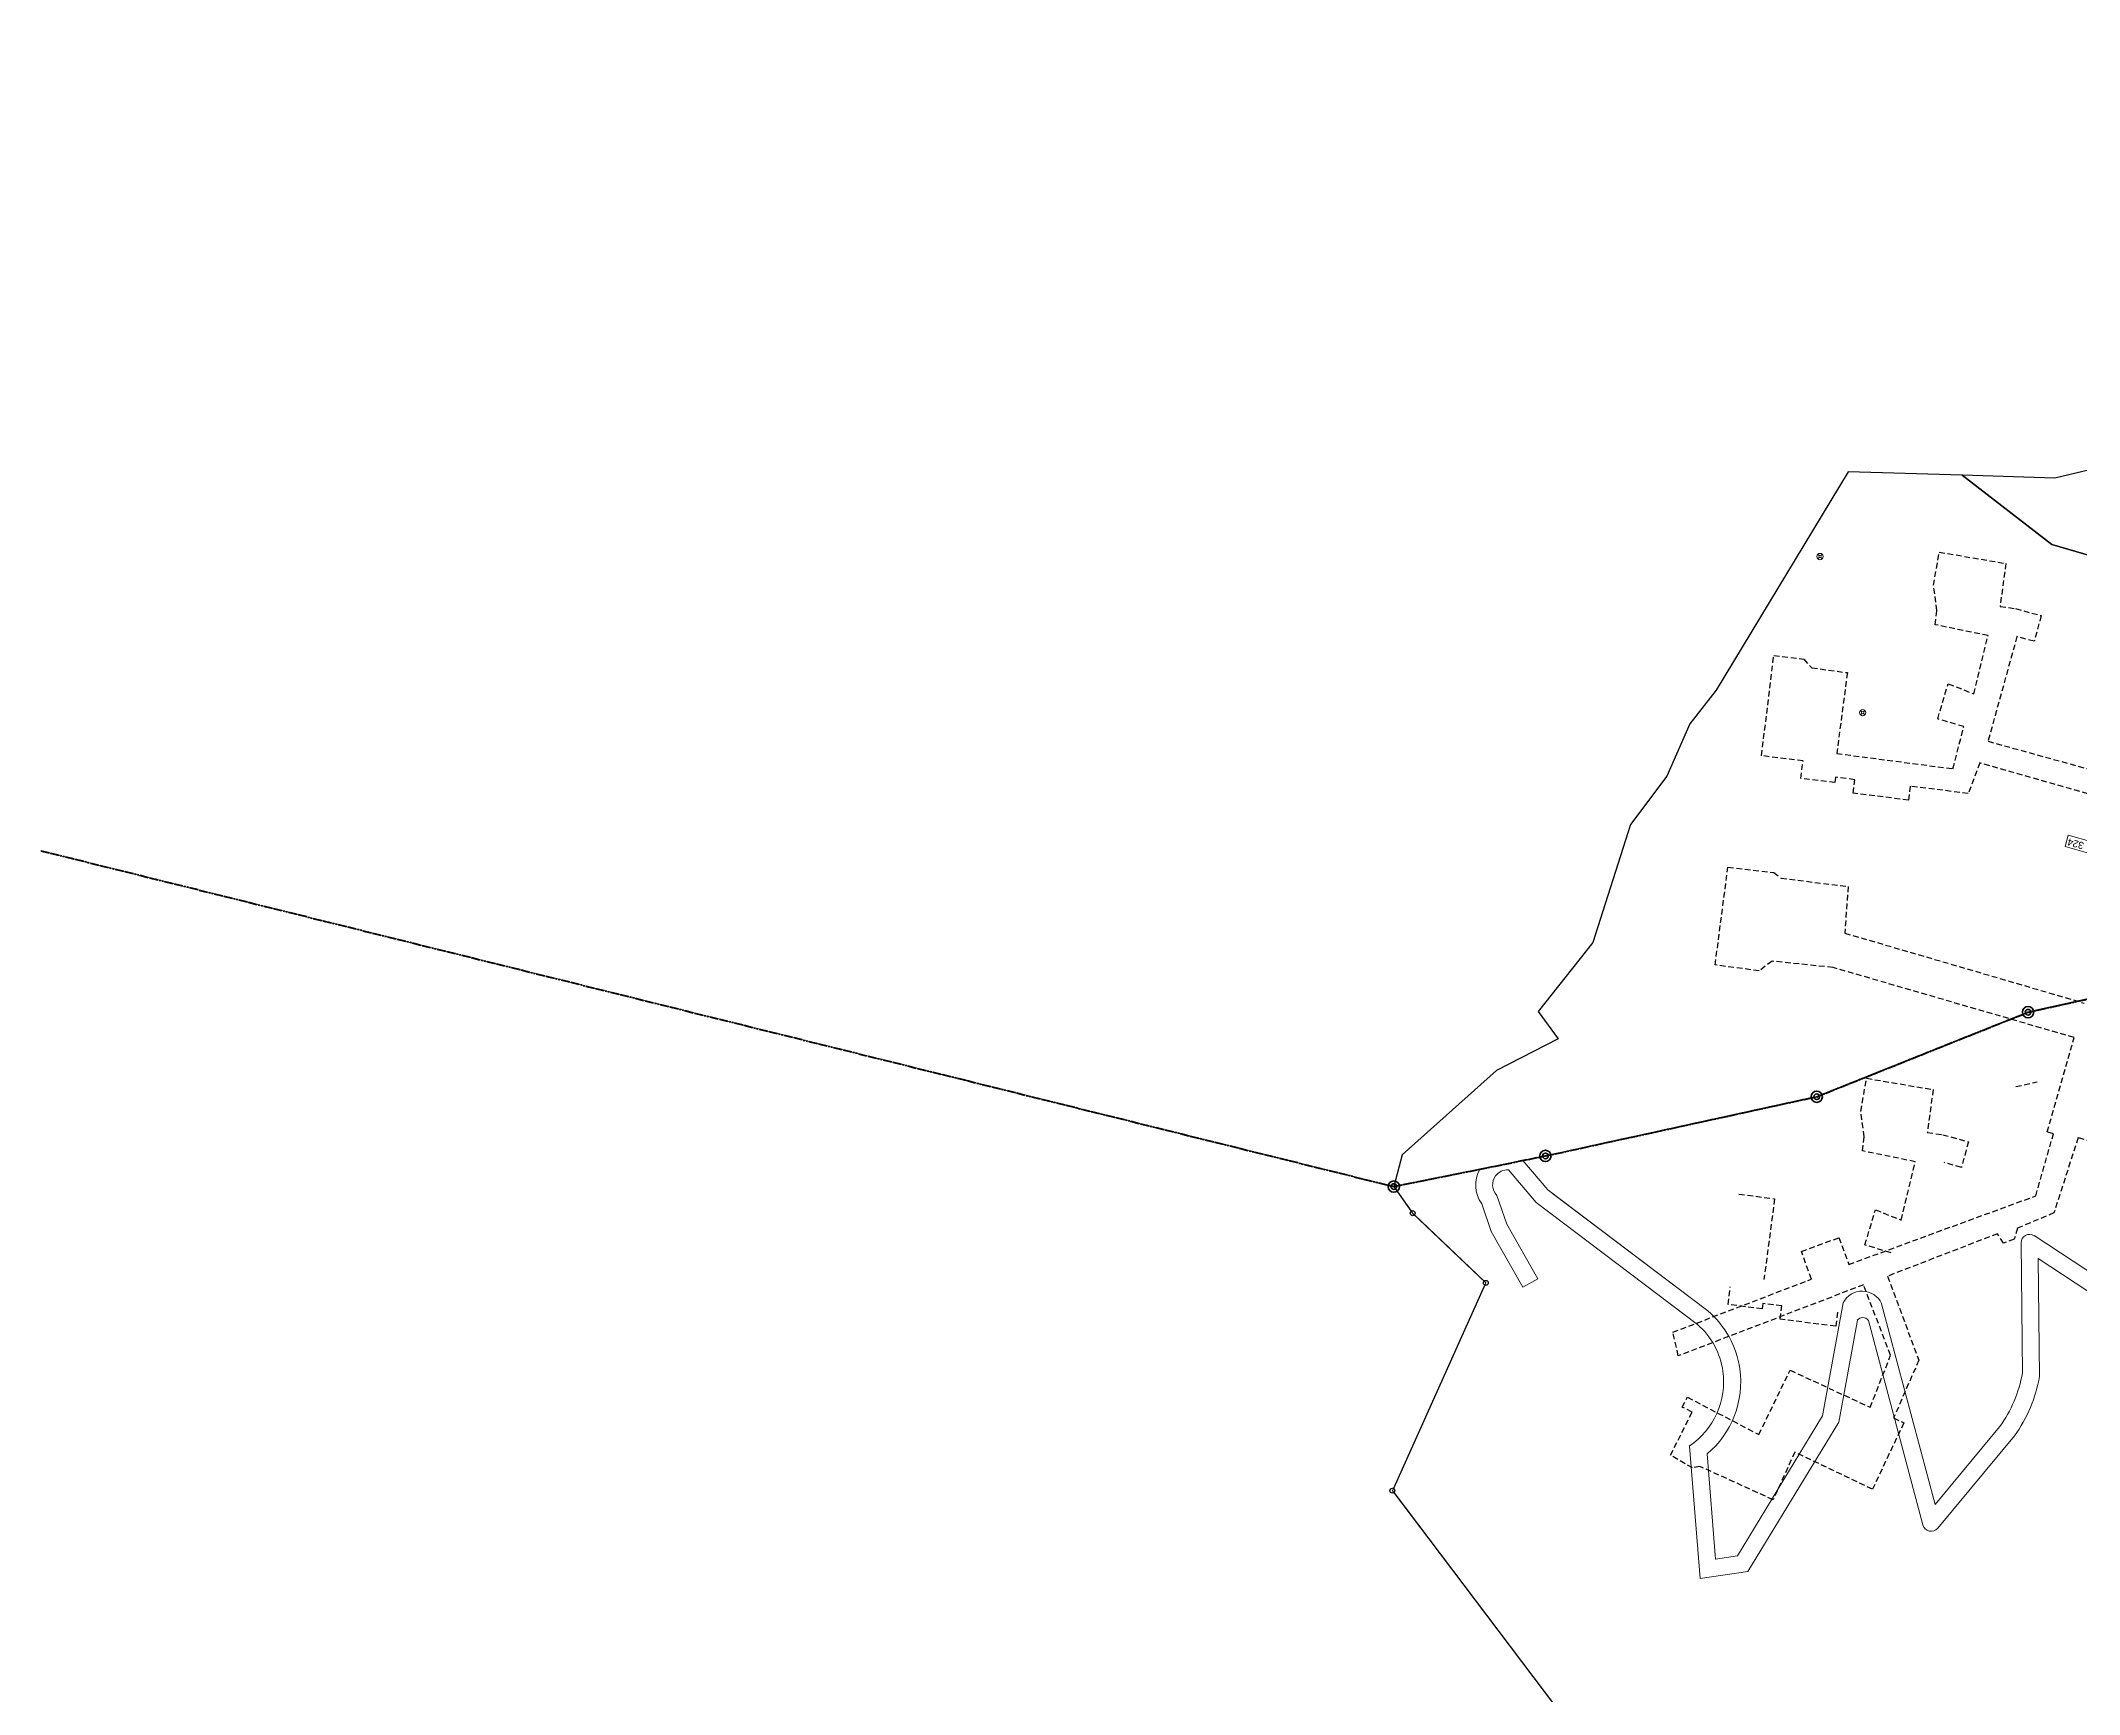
# Model space of a CAD drawing. Header units: metres. Extents: x 2678625 to 2679611, y 1205237 to 1205867.
# Drawn here: x 2678625.3 to 2678769.1, y 1205426 to 1205542.7 of the extents above; entities that cross this region are included whole.
import ezdxf

# ---------------------------------------------------------------- set-up
doc = ezdxf.new("R2010")
doc.units = ezdxf.units.M
for name, pattern in [('ACAD_ISO14W100_S12', [1.53, 0.6, -0.1, 0.6, -0.08, 0, -0.07, 0, -0.08]), ('AUSGEZOGEN', [0]), ('STRICHLINIE_S4', [0.1, 0, -0.1]), ('STRICHPUNKT2_S5', [1, 0.7, -0.15, 0, -0.15]), ('VERDECKT2_S2', [0.6, 0.4, -0.2])]:
    doc.linetypes.add(name, pattern=pattern)
for name, color, linetype, lineweight in [('GESCHL_WALD', 8, 'AUSGEZOGEN', 13), ('HOHEITSGRENZPUNKT', 59, 'AUSGEZOGEN', 35), ('KANTONSGRENZE', 59, 'AUSGEZOGEN', 50), ('LFP3_BOLZEN', 8, 'AUSGEZOGEN', 13), ('OFFENES_GEWAESSER', 8, 'AUSGEZOGEN', 13), ('PARZELLE', 250, 'AUSGEZOGEN', 25), ('SELBSTAENDIGES_RECHT', 8, 'STRICHLINIE_S4', 13), ('Standard', 7, 'AUSGEZOGEN', 25), ('STRASSE__WEGE', 8, 'AUSGEZOGEN', 13), ('TEXT_VERT__TIEF-_UND_HOCHPUNKT', 1, 'AUSGEZOGEN', 18), ('UNVERSICHERTER_GRENZPUNKT', 250, 'AUSGEZOGEN', 25)]:
    doc.layers.add(name, color=color, linetype=linetype, lineweight=lineweight)
doc.styles.add('ARIAL', font='arial.ttf')

# ---------------------------------------------------------------- blocks, each defined once
blk = doc.blocks.new('NSY105')
at = {"color": 0, "linetype": 'ByBlock', "lineweight": -2}
for radius in [0.05, 0.025]:
    blk.add_circle((0, 0), radius, dxfattribs=at)
blk = doc.blocks.new('NSY101')
at = {"color": 0, "linetype": 'ByBlock', "lineweight": -2}
blk.add_circle((0, 0), 0.05, dxfattribs=at)
blk = doc.blocks.new('COMPLEXOBJECT_5')
at = {"layer": 'GESCHL_WALD', "color": 8, "linetype": 'AUSGEZOGEN', "lineweight": 13, "transparency": 33554687}
for p, q in [((48758.04, 45437.97), (48754.2, 45452.39)), ((48764.49, 45444.26), (48759.08, 45437.74))]:
    blk.add_line(p, q, dxfattribs=at)
for points in [[(48726.79, 45463.06), (48720.73, 45461.83), (48722.06, 45459.95), (48727.22, 45455.04), (48720.63, 45440.38), (48734.91, 45421.51), (48748.46, 45410.27), (48767.65, 45398.18), (48773.99, 45390.98)], [(48742.14, 45452.11), (48730.76, 45460.71), (48728.81, 45463.02)], [(48728, 45461.21), (48728.69, 45459.17), (48730.89, 45455.32), (48729.84, 45454.73), (48727.59, 45458.67), (48726.93, 45460.62)], [(48776.63, 45441.03), (48774.97, 45444.74), (48771.86, 45451.42), (48770.48, 45453.92), (48766.17, 45456.75), (48766.26, 45448.44)], [(48753.42, 45452.4), (48752.11, 45445.22), (48745.7, 45434.67), (48742.33, 45434.18), (48741.57, 45443.53)]]:
    blk.add_lwpolyline(points, dxfattribs=at)
for centre, radius, start, end in [((48728.77, 45461.95), 2.27, 150.8617, 215.9098), ((48728.77, 45461.95), 1.07, 143.2441, 223.6397), ((48728.77, 45461.95), 1.07, 87.7022, 143.2642), ((48753.8, 45452.09), 0.5, 37.4507, 140.6494), ((48738.59, 45448.04), 5.4, 8.1093, 48.927), ((48738.58, 45448.04), 5.41, 303.5313, 8.1595), ((48756.39, 45450.15), 10.02, 323.9532, 350.1826), ((48758.62, 45438.12), 0.6, 194.881, 320.3294)]:
    blk.add_arc(centre, radius, start, end, dxfattribs=at)
blk = doc.blocks.new('COMPLEXOBJECT_11')
at = {"layer": 'GESCHL_WALD', "color": 8, "linetype": 'AUSGEZOGEN', "lineweight": 13, "transparency": 33554687}
for p, q in [((48783.77, 45478.17), (48765.45, 45474.13)), ((48780.41, 45469.02), (48783.77, 45478.17)), ((48765.45, 45474.13), (48750.55, 45468.17)), ((48779.63, 45461.86), (48780.41, 45469.02)), ((48750.55, 45468.17), (48731.81, 45464.08)), ((48731.03, 45463.91), (48730.23, 45463.75)), ((48730.09, 45463.37), (48731.33, 45461.9)), ((48731.91, 45461.35), (48742.88, 45453.06)), ((48780.48, 45454.89), (48779.63, 45461.86)), ((48765.06, 45448.68), (48764.96, 45457.86)), ((48782.54, 45448.15), (48780.48, 45454.89)), ((48785.97, 45442.17), (48782.54, 45448.15)), ((48790.68, 45437.02), (48785.97, 45442.17)), ((48778.29, 45437.97), (48777.33, 45434.44)), ((48778.37, 45433.46), (48783.32, 45437.24)), ((48783.32, 45437.24), (48784.76, 45432.25)), ((48794.34, 45433.97), (48790.68, 45437.02)), ((48777.33, 45434.44), (48778.37, 45433.46)), ((48796, 45432.75), (48794.34, 45433.97)), ((48793.25, 45427.2), (48796, 45432.75)), ((48784.76, 45432.25), (48793.25, 45427.2))]:
    blk.add_line(p, q, dxfattribs=at)
for points in [[(48765.89, 45458.37), (48771.38, 45454.76), (48772.93, 45451.97), (48776.06, 45445.23), (48777.79, 45441.37)], [(48742.82, 45442.97), (48743.42, 45435.55), (48744.96, 45435.78), (48750.97, 45445.66), (48752.42, 45453.62)], [(48755.12, 45453.57), (48758.9, 45439.4), (48763.45, 45444.89)]]:
    blk.add_lwpolyline(points, dxfattribs=at)
for centre, radius, start, end in [((48765.56, 45457.86), 0.601, 56.9737, 180.463), ((48753.76, 45452.96), 1.5, 24.3731, 153.6383), ((48738.58, 45448.04), 6.61, 8.1716, 49.4069), ((48738.58, 45448.04), 6.61, 309.88, 8.1434), ((48756.33, 45450.14), 8.84, 323.5813, 350.5506), ((48772.36, 45438.84), 6, 351.6821, 24.9604)]:
    blk.add_arc(centre, radius, start, end, dxfattribs=at)
blk = doc.blocks.new('COMPLEXOBJECT_13')
at = {"layer": 'STRASSE__WEGE', "color": 8, "linetype": 'AUSGEZOGEN', "lineweight": 13, "transparency": 33554687}
for p, q in [((48764.96, 45457.86), (48765.06, 45448.68)), ((48754.2, 45452.39), (48758.04, 45437.97)), ((48759.08, 45437.74), (48764.49, 45444.26))]:
    blk.add_line(p, q, dxfattribs=at)
for points in [[(48742.88, 45453.06), (48731.59, 45461.59), (48729.83, 45463.67), (48726.79, 45463.06)], [(48728.81, 45463.02), (48730.76, 45460.71), (48742.14, 45452.11)], [(48726.93, 45460.62), (48727.59, 45458.67), (48729.84, 45454.73), (48730.89, 45455.32), (48728.69, 45459.17), (48728, 45461.21)], [(48777.79, 45441.37), (48776.06, 45445.23), (48772.93, 45451.97), (48771.38, 45454.76), (48765.89, 45458.37)], [(48766.26, 45448.44), (48766.17, 45456.75), (48770.48, 45453.92), (48771.86, 45451.42), (48774.97, 45444.74), (48776.63, 45441.03)], [(48741.57, 45443.53), (48742.33, 45434.18), (48745.7, 45434.67), (48752.11, 45445.22), (48753.42, 45452.4)], [(48752.42, 45453.62), (48750.97, 45445.66), (48744.96, 45435.78), (48743.42, 45435.55), (48742.82, 45442.97)], [(48763.45, 45444.89), (48758.9, 45439.4), (48755.12, 45453.57)], [(48777.07, 45438.04), (48775.98, 45434.06), (48778.29, 45431.89), (48782.65, 45435.22), (48783.74, 45431.46), (48792.73, 45426.01), (48792.64, 45425.83)], [(48792.64, 45425.83), (48801.85, 45421.03), (48801.94, 45421.21), (48802.54, 45422.38), (48794.62, 45426.49), (48796.79, 45430.84), (48797.29, 45431.86), (48797.07, 45431.96), (48796, 45432.75), (48793.25, 45427.2), (48784.76, 45432.25), (48783.32, 45437.24), (48778.37, 45433.46), (48777.33, 45434.44), (48778.29, 45437.97)]]:
    blk.add_lwpolyline(points, dxfattribs=at)
for centre, radius, start, end in [((48728.77, 45461.95), 2.27, 150.8617, 215.9098), ((48728.77, 45461.95), 1.07, 143.2441, 223.6397), ((48728.77, 45461.95), 1.07, 87.7022, 143.2642), ((48765.56, 45457.86), 0.601, 56.9737, 180.463), ((48753.76, 45452.96), 1.5, 24.3731, 153.6383), ((48738.58, 45448.04), 6.61, 8.1716, 49.4069), ((48753.8, 45452.09), 0.5, 37.4507, 140.6494), ((48738.59, 45448.04), 5.4, 8.1093, 48.927), ((48738.58, 45448.04), 5.41, 303.5313, 8.1595), ((48738.58, 45448.04), 6.61, 309.88, 8.1434), ((48756.33, 45450.14), 8.84, 323.5813, 350.5506), ((48756.39, 45450.15), 10.02, 323.9532, 350.1826), ((48772.35, 45438.88), 4.79, 349.9595, 26.6817), ((48772.36, 45438.84), 6, 351.6821, 24.9604), ((48758.62, 45438.12), 0.6, 194.881, 320.3294)]:
    blk.add_arc(centre, radius, start, end, dxfattribs=at)
blk = doc.blocks.new('COMPLEXOBJECT_42')
at = {"layer": 'OFFENES_GEWAESSER', "color": 8, "linetype": 'AUSGEZOGEN', "lineweight": 13, "transparency": 33554687}
blk.add_lwpolyline([(48773.99, 45390.98), (48767.65, 45398.18), (48748.46, 45410.27), (48734.91, 45421.51), (48720.63, 45440.38), (48727.22, 45455.04), (48722.06, 45459.95), (48720.73, 45461.83), (48625.33, 45485.52)], dxfattribs=at)
blk = doc.blocks.new('COMPLEXOBJECT_60')
at = {"layer": 'PARZELLE', "color": 250, "linetype": 'AUSGEZOGEN', "lineweight": 25, "transparency": 33554687}
for p, q in [((48783.6, 45478.13), (48765.62, 45474.17)), ((48780.47, 45469.19), (48783.71, 45478)), ((48765.29, 45474.07), (48750.71, 45468.24)), ((48779.65, 45462.03), (48780.39, 45468.85)), ((48750.38, 45468.14), (48731.59, 45464.03)), ((48731.25, 45463.96), (48720.9, 45461.86)), ((48720.83, 45461.69), (48721.96, 45460.09)), ((48780.46, 45455.06), (48779.65, 45461.68)), ((48722.19, 45459.83), (48727.09, 45455.17)), ((48727.14, 45454.89), (48720.7, 45440.54)), ((48782.49, 45448.32), (48780.53, 45454.72)), ((48785.89, 45442.32), (48782.63, 45448)), ((48790.56, 45437.15), (48786.09, 45442.04)), ((48720.74, 45440.24), (48734.8, 45421.65)), ((48794.2, 45434.09), (48790.82, 45436.91)), ((48796.93, 45432.07), (48794.48, 45433.87)), ((48802.15, 45429.51), (48797.22, 45431.89)), ((48804.87, 45428.67), (48802.47, 45429.39)), ((48825.91, 45424.47), (48805.21, 45428.59)), ((48844.93, 45421.32), (48827.97, 45424.64)), ((48735.04, 45421.4), (48748.33, 45410.38)), ((48840.63, 45368.22), (48845, 45421.24)), ((48748.61, 45410.18), (48767.5, 45398.28)), ((48767.77, 45398.05), (48773.87, 45391.11)), ((48774.14, 45390.89), (48797.41, 45375.83)), ((48797.73, 45375.69), (48803.64, 45374.13)), ((48803.98, 45374.08), (48816.23, 45374.01)), ((48816.57, 45373.97), (48827.64, 45371.57)), ((48827.97, 45371.46), (48840.27, 45365.93)), ((48840.45, 45366.04), (48840.62, 45368.08))]:
    blk.add_line(p, q, dxfattribs=at)
for start, end in [(103.4231, 123.6638), (72.1474, 91.1699)]:
    blk.add_arc((48827.13, 45423.18), 1.64, start, end, dxfattribs=at)
blk = doc.blocks.new('NSY160')
at = {"color": 0, "linetype": 'ByBlock', "lineweight": -2}
for p, q in [((-0.035, 0.035), (-0.014, 0.014)), ((0.035, 0.035), (0.014, 0.014)), ((-0.035, -0.035), (-0.014, -0.014)), ((0.035, -0.035), (0.014, -0.014))]:
    blk.add_line(p, q, dxfattribs=at)
for radius in [0.05, 0.0175]:
    blk.add_circle((0, 0), radius, dxfattribs=at)

msp = doc.modelspace()

# ---------------------------------------------------------------- linework, layer by layer
at = {"layer": 'KANTONSGRENZE', "linetype": 'ACAD_ISO14W100_S12', "transparency": 33554687}
msp.add_lwpolyline([(2678625.33, 1205485.52), (2678720.73, 1205461.83), (2678731.42, 1205463.99), (2678750.55, 1205468.17), (2678765.45, 1205474.13), (2678783.77, 1205478.17), (2678792.06, 1205476.41), (2678823.9, 1205492.9), (2678859.71, 1205506.34), (2678879.28, 1205509.5), (2678942.35, 1205521.71), (2679000.72, 1205531.18), (2679083.44, 1205538.77), (2679127.35, 1205542.45), (2679148.75, 1205549.05), (2679175.08, 1205560.86), (2679233.19, 1205572.53), (2679258.83, 1205574.34), (2679284.87, 1205582.24), (2679311.02, 1205602.93), (2679443.03, 1205605.05), (2679522.87, 1205644.06), (2679610.8, 1205686.93)], dxfattribs=at)
at = {"layer": 'PARZELLE', "color": 250, "linetype": 'AUSGEZOGEN', "lineweight": 25, "transparency": 33554687}
msp.add_lwpolyline([(2678765.45, 1205474.13), (2678783.77, 1205478.17), (2678788.12, 1205489.58), (2678795.06, 1205507.65), (2678789.88, 1205508.35), (2678782.45, 1205506.9), (2678773.18, 1205505.36), (2678767.12, 1205507.13), (2678760.8, 1205512), (2678752.76, 1205512.25), (2678743.45, 1205496.84), (2678741.61, 1205494.47), (2678739.99, 1205490.77), (2678737.41, 1205487.38), (2678734.77, 1205479.04), (2678730.91, 1205474.18), (2678732.33, 1205472.26), (2678727.98, 1205470.01), (2678721.31, 1205464.08), (2678720.73, 1205461.83), (2678731.42, 1205463.99), (2678750.55, 1205468.17)], close=True, dxfattribs=at)
msp.add_lwpolyline([(2678772.19, 1205512.96), (2678767.33, 1205511.8), (2678760.8, 1205512), (2678767.12, 1205507.13), (2678773.18, 1205505.36)], dxfattribs=at)
at = {"layer": 'SELBSTAENDIGES_RECHT', "color": 254, "linetype": 'VERDECKT2_S2', "lineweight": 25, "transparency": 33554687}
for p, q in [((2678758.79, 1205504.24), (2678759.19, 1205506.58)), ((2678759.19, 1205506.58), (2678763.89, 1205505.78)), ((2678763.89, 1205505.78), (2678763.48, 1205502.75)), ((2678759.03, 1205502.46), (2678758.79, 1205504.24)), ((2678758.9, 1205501.46), (2678759.03, 1205502.46)), ((2678763.48, 1205502.75), (2678764.57, 1205502.6)), ((2678764.57, 1205502.6), (2678766.38, 1205502.1)), ((2678766.38, 1205502.1), (2678765.88, 1205500.29)), ((2678762.63, 1205500.69), (2678758.9, 1205501.46)), ((2678761.63, 1205496.58), (2678762.63, 1205500.69)), ((2678746.66, 1205492.22), (2678747.53, 1205499.29)), ((2678747.53, 1205499.29), (2678749.64, 1205499.03)), ((2678764.67, 1205500.63), (2678762.63, 1205493.24)), ((2678765.88, 1205500.29), (2678764.67, 1205500.63)), ((2678749.64, 1205499.03), (2678750.2, 1205498.42)), ((2678750.2, 1205498.42), (2678752.71, 1205498.08)), ((2678752.71, 1205498.08), (2678751.96, 1205492.38)), ((2678759.08, 1205494.82), (2678759.82, 1205497.3)), ((2678759.82, 1205497.3), (2678761.63, 1205496.58)), ((2678760.92, 1205494.27), (2678759.08, 1205494.82)), ((2678760.16, 1205491.3), (2678760.92, 1205494.27)), ((2678749.59, 1205491.86), (2678746.66, 1205492.22)), ((2678751.96, 1205492.38), (2678760.16, 1205491.3)), ((2678762.63, 1205493.24), (2678774, 1205490.1)), ((2678749.43, 1205490.62), (2678749.59, 1205491.86)), ((2678751.84, 1205490.32), (2678749.43, 1205490.62)), ((2678751.88, 1205490.7), (2678751.84, 1205490.32)), ((2678753.23, 1205490.53), (2678751.88, 1205490.7)), ((2678762.06, 1205491.71), (2678761.23, 1205489.56)), ((2678773.71, 1205488.38), (2678762.06, 1205491.71)), ((2678753.11, 1205489.58), (2678753.23, 1205490.53)), ((2678757.02, 1205489.09), (2678753.11, 1205489.58)), ((2678757.14, 1205490.07), (2678757.02, 1205489.09)), ((2678761.23, 1205489.56), (2678757.14, 1205490.07)), ((2678743.39, 1205477.46), (2678744.29, 1205484.35)), ((2678744.29, 1205484.35), (2678747.52, 1205483.99)), ((2678747.52, 1205483.99), (2678748.04, 1205483.58)), ((2678748.04, 1205483.58), (2678752.77, 1205483)), ((2678752.77, 1205483), (2678752.53, 1205479.71)), ((2678752.53, 1205479.71), (2678769.42, 1205474.77)), ((2678747.4, 1205477.73), (2678746.5, 1205477.05)), ((2678751.7, 1205477.28), (2678747.4, 1205477.73)), ((2678746.5, 1205477.05), (2678743.39, 1205477.46)), ((2678768.7, 1205472.34), (2678751.7, 1205477.28)), ((2678766.8, 1205465.68), (2678768.7, 1205472.34)), ((2678753.66, 1205467.13), (2678754.06, 1205469.47)), ((2678754.06, 1205469.47), (2678758.76, 1205468.67)), ((2678764.6, 1205468.88), (2678766.09, 1205469.21)), ((2678758.76, 1205468.67), (2678758.35, 1205465.64)), ((2678753.9, 1205465.35), (2678753.66, 1205467.13)), ((2678753.77, 1205464.35), (2678753.9, 1205465.35)), ((2678758.35, 1205465.64), (2678759.44, 1205465.49)), ((2678759.44, 1205465.49), (2678761.25, 1205464.99)), ((2678761.25, 1205464.99), (2678760.75, 1205463.18)), ((2678765.99, 1205461.17), (2678767.24, 1205465.55)), ((2678767.24, 1205465.55), (2678766.8, 1205465.68)), ((2678768.98, 1205465.28), (2678767.28, 1205459.98)), ((2678782.62, 1205461.19), (2678768.98, 1205465.28)), ((2678757.5, 1205463.58), (2678753.77, 1205464.35)), ((2678756.5, 1205459.47), (2678757.5, 1205463.58)), ((2678760.75, 1205463.18), (2678759.54, 1205463.52)), ((2678745.07, 1205461.3), (2678747.58, 1205460.97)), ((2678747.58, 1205460.97), (2678746.83, 1205455.27)), ((2678752.81, 1205456.34), (2678765.99, 1205461.17)), ((2678753.95, 1205457.71), (2678754.69, 1205460.19)), ((2678754.69, 1205460.19), (2678756.5, 1205459.47)), ((2678767.28, 1205459.98), (2678764.71, 1205458.89)), ((2678749.47, 1205457.26), (2678752.12, 1205458.23)), ((2678752.12, 1205458.23), (2678752.81, 1205456.34)), ((2678755.79, 1205457.16), (2678753.95, 1205457.71)), ((2678763.29, 1205458.5), (2678755.55, 1205455.51)), ((2678763.73, 1205457.84), (2678763.29, 1205458.5)), ((2678764.48, 1205458.13), (2678763.73, 1205457.84)), ((2678764.71, 1205458.89), (2678764.48, 1205458.13)), ((2678750.18, 1205455.3), (2678749.47, 1205457.26)), ((2678740.41, 1205451.56), (2678750.18, 1205455.3)), ((2678753.85, 1205454.9), (2678740.79, 1205449.89)), ((2678744.3, 1205453.51), (2678744.46, 1205454.75)), ((2678755.76, 1205449.93), (2678753.85, 1205454.9)), ((2678755.55, 1205455.51), (2678757.75, 1205449.58)), ((2678746.71, 1205453.21), (2678744.3, 1205453.51)), ((2678746.75, 1205453.59), (2678746.71, 1205453.21)), ((2678748.1, 1205453.42), (2678746.75, 1205453.59)), ((2678747.98, 1205452.47), (2678748.1, 1205453.42)), ((2678751.89, 1205451.98), (2678747.98, 1205452.47)), ((2678752.01, 1205452.96), (2678751.89, 1205451.98)), ((2678740.79, 1205449.89), (2678740.41, 1205451.56)), ((2678754.32, 1205446.26), (2678755.76, 1205449.93)), ((2678757.75, 1205449.58), (2678755.97, 1205445.51)), ((2678746.47, 1205444.34), (2678748.68, 1205448.88)), ((2678748.68, 1205448.88), (2678754.32, 1205446.26)), ((2678741.07, 1205446.28), (2678741.44, 1205446.97)), ((2678741.77, 1205445.92), (2678741.07, 1205446.28)), ((2678741.44, 1205446.97), (2678746.47, 1205444.34)), ((2678740.24, 1205442.88), (2678741.77, 1205445.92)), ((2678756.7, 1205445.16), (2678754.48, 1205440.49)), ((2678755.97, 1205445.51), (2678756.7, 1205445.16)), ((2678741.79, 1205441.98), (2678740.24, 1205442.88)), ((2678742.31, 1205442.09), (2678741.79, 1205441.98)), ((2678747.48, 1205439.74), (2678742.31, 1205442.09)), ((2678749.01, 1205443.1), (2678747.48, 1205439.74)), ((2678754.48, 1205440.49), (2678749.01, 1205443.1))]:
    msp.add_line(p, q, dxfattribs=at)
at = {"layer": 'Standard', "color": 11, "linetype": 'AUSGEZOGEN', "lineweight": 18, "true_color": 0xff8585, "transparency": 33554687}
msp.add_lwpolyline([(2678769.94, 1205486.14), (2678768.29, 1205486.61), (2678768.06, 1205485.81), (2678769.72, 1205485.34), (2678769.94, 1205486.14)], dxfattribs=at)
at = {"layer": 'TEXT_VERT__TIEF-_UND_HOCHPUNKT', "color": 250, "linetype": 'STRICHPUNKT2_S5', "lineweight": 25, "transparency": 33554687}
msp.add_lwpolyline([(2678687.34, 1205470.12), (2678720.73, 1205461.83), (2678731.42, 1205463.99), (2678750.55, 1205468.17), (2678765.45, 1205474.13), (2678783.78, 1205478.17), (2678792.06, 1205476.4), (2678823.9, 1205492.9), (2678859.71, 1205506.34), (2678879.28, 1205509.5), (2678942.35, 1205521.72), (2679000.73, 1205531.18), (2679083.45, 1205538.78), (2679096.55, 1205539.88)], dxfattribs=at)

# ---------------------------------------------------------------- block references
at = {"layer": 'GESCHL_WALD', "color": 8, "linetype": 'AUSGEZOGEN', "lineweight": 13, "transparency": 33554687}
for name in ['COMPLEXOBJECT_11', 'COMPLEXOBJECT_5']:
    msp.add_blockref(name, (2630000, 1160000), dxfattribs=at)
at = {"layer": 'HOHEITSGRENZPUNKT', "transparency": 33554687, "xscale": 7.999999389648484, "yscale": 7.999999389648484, "zscale": 7.999999389648484}
for p in [(2678765.45, 1205474.13), (2678750.55, 1205468.17), (2678731.42, 1205463.99), (2678720.73, 1205461.83)]:
    msp.add_blockref('NSY105', p, dxfattribs=at)
at = {"layer": 'LFP3_BOLZEN', "transparency": 33554687, "xscale": 4.499999656677273, "yscale": 4.499999656677273, "zscale": 4.499999656677273}
for p in [(2678750.78, 1205506.27), (2678753.79, 1205495.26)]:
    msp.add_blockref('NSY160', p, dxfattribs=at)
at = {"layer": 'OFFENES_GEWAESSER', "color": 8, "linetype": 'AUSGEZOGEN', "lineweight": 13, "transparency": 33554687}
msp.add_blockref('COMPLEXOBJECT_42', (2630000, 1160000), dxfattribs=at)
at = {"layer": 'PARZELLE', "color": 250, "linetype": 'AUSGEZOGEN', "lineweight": 25, "transparency": 33554687}
msp.add_blockref('COMPLEXOBJECT_60', (2630000, 1160000), dxfattribs=at)
at = {"layer": 'STRASSE__WEGE', "color": 8, "linetype": 'AUSGEZOGEN', "lineweight": 13, "transparency": 33554687}
msp.add_blockref('COMPLEXOBJECT_13', (2630000, 1160000), dxfattribs=at)
at = {"layer": 'UNVERSICHERTER_GRENZPUNKT', "transparency": 33554687, "xscale": 3.499999732971214, "yscale": 3.499999732971214, "zscale": 3.499999732971214}
for p in [(2678722.06, 1205459.95), (2678727.22, 1205455.04), (2678720.63, 1205440.38)]:
    msp.add_blockref('NSY101', p, dxfattribs=at)

# ---------------------------------------------------------------- texts
at = {"layer": 'Standard', "color": 11, "linetype": 'AUSGEZOGEN', "lineweight": 18, "true_color": 0xff8585, "transparency": 33554687, "insert": (2678769.81, 1205485.99), "char_height": 0.5, "width": 1.8019, "attachment_point": 7, "rotation": 164.3475, "style": 'ARIAL'}
msp.add_mtext('\\W1.00;  324', dxfattribs=at)

doc.saveas('drawing.dxf')
